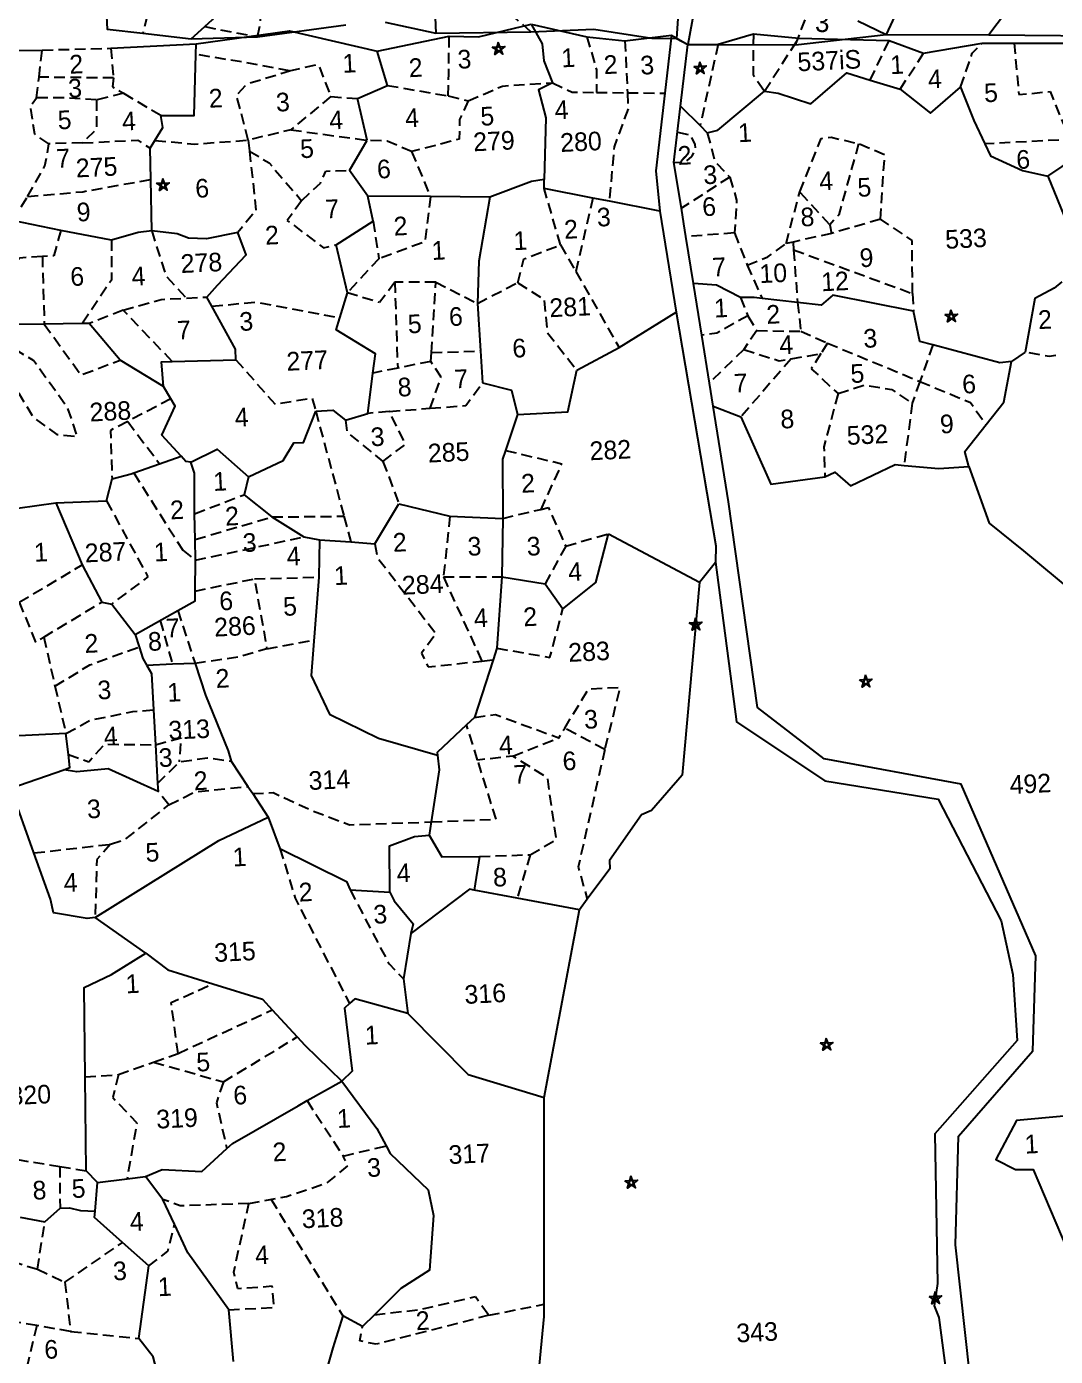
# Model space of a CAD drawing. Header units: metres. Extents: x 291404 to 294611, y 2095644 to 2100556.
# Drawn here: x 292832 to 293308, y 2098345 to 2098960 of the extents above; entities that cross this region are included whole.
import ezdxf
from ezdxf.enums import TextEntityAlignment as Align

# ---------------------------------------------------------------- set-up
doc = ezdxf.new("R2010")
doc.units = ezdxf.units.M
doc.header["$MEASUREMENT"] = 0
doc.linetypes.add('DASHED', pattern=[0.75, 0.5, -0.25])
for name, color, linetype in [('OFF', 1, 'Continuous'), ('POLY_PARCEL', 6, 'Continuous'), ('POLY_ROAD', 30, 'Continuous'), ('POLY_SUBPARCEL', 6, 'DASHED'), ('POLY_WATER', 4, 'Continuous'), ('SYM_STONE', 1, 'Continuous'), ('TEXT_MAPIN', 7, 'Continuous'), ('TEXT_PARCEL', 7, 'Continuous')]:
    doc.layers.add(name, color=color, linetype=linetype)
doc.styles.add('TEXT_MAP', font='', dxfattribs={"height": 2.5})
doc.styles.get('TEXT_MAP').set_extended_font_data('Kruti Dev 050')

# ---------------------------------------------------------------- blocks, each defined once
blk = doc.blocks.new('STONE_STAR')
for points in [[(-0.61, 0.2), (0.61, 0.2), (-0.38, -0.52), (-0.23, -0.07)], [(0, 0.64), (-0.38, -0.52), (0, -0.24), (0.38, -0.52)]]:
    blk.add_lwpolyline(points, close=True)
blk.add_lwpolyline([(-0.23, -0.07), (0, -0.24)])

msp = doc.modelspace()

# ---------------------------------------------------------------- linework, layer by layer
at = {"layer": 'OFF'}
for points in [[(292938.54, 2098955.69), (292979.43, 2098961.15)], [(292997.55, 2098962.53), (293021.01, 2098957.33)], [(293065.14, 2098961.6), (293090.92, 2098955.7)], [(292907.86, 2098954.8), (292938.54, 2098955.69)], [(292910.14, 2098952.39), (292953.28, 2098958.4), (292993.83, 2098949)], [(293021.01, 2098957.33), (293064.97, 2098958.01)], [(293090.92, 2098955.7), (293108.55, 2098953.86)], [(293108.55, 2098953.86), (293130.09, 2098956.42)], [(293130.09, 2098956.42), (293137.63, 2098952.1)], [(293132.38, 2098954.86), (293137.63, 2098952.1)], [(293151.67, 2098952.2), (293167.97, 2098957.04)], [(293167.97, 2098957.04), (293188.99, 2098955.02)], [(293187.48, 2098951.92), (293229.39, 2098956.82)], [(293188.99, 2098955.02), (293230.88, 2098954.02)], [(293229.39, 2098956.82), (293276.92, 2098956.59)], [(293230.88, 2098954.02), (293246.69, 2098948.05)], [(293276.92, 2098956.59), (293542.92, 2098954.12)], [(292820.68, 2098949.32), (292838.9, 2098949.53)], [(292870.57, 2098950.39), (292910.14, 2098952.39)], [(293137.63, 2098952.1), (293151.67, 2098952.2)], [(293137.63, 2098952.1), (293187.48, 2098951.92)], [(293246.69, 2098948.05), (293273.79, 2098952.73)], [(293273.79, 2098952.73), (293288.64, 2098952.78)], [(293288.64, 2098952.78), (293336.55, 2098952.74)]]:
    msp.add_lwpolyline(points, dxfattribs=at)
at = {"layer": 'POLY_PARCEL'}
for points in [[(292914.08, 2098960.39), (292917.73, 2098963.68), (292921.66, 2098969.17), (292919.99, 2098973.31), (292909.27, 2098979.99)], [(293241.23, 2098982.5), (293229.39, 2098956.82)], [(293298.77, 2098976.52), (293284.66, 2098966.72), (293276.92, 2098956.59)], [(292838.25, 2098967.43), (292853.27, 2098968.28), (292868.53, 2098968.25), (292868.92, 2098959.15), (292885.43, 2098957.3)], [(293020.45, 2098972), (293021.01, 2098957.33)], [(292907.86, 2098954.8), (292914.08, 2098960.39)], [(293027.23, 2098955.98), (293040.82, 2098955.69), (293065.14, 2098961.6)], [(293065.14, 2098961.6), (293070.31, 2098952.4), (293071.01, 2098944.55), (293074.98, 2098934.34)], [(293216.33, 2098963.12), (293229.39, 2098956.82)], [(292885.43, 2098957.3), (292907.86, 2098954.8)], [(292993.83, 2098949), (293027.23, 2098955.98)], [(293064.97, 2098958.01), (293094.12, 2098959.2), (293120.95, 2098955.01), (293132.38, 2098954.86)], [(292893.73, 2098919.33), (292909.12, 2098919.32), (292909.99, 2098947.52)], [(292909.99, 2098947.52), (292910.14, 2098952.39)], [(292998.7, 2098933.16), (292993.83, 2098949)], [(293173.1, 2098930.54), (293179.46, 2098929.58), (293194.52, 2098924.64), (293211.17, 2098939), (293222.07, 2098935.63)], [(293222.07, 2098935.63), (293235.83, 2098931.38)], [(292984.8, 2098927.13), (292998.7, 2098933.16)], [(293074.98, 2098934.34), (293068.51, 2098931.19), (293071.98, 2098918.12), (293071.21, 2098889.61)], [(293146.6, 2098911.28), (293151.59, 2098912.47), (293173.1, 2098930.54)], [(293235.83, 2098931.38), (293249.93, 2098920.4), (293263.85, 2098932.42)], [(293263.85, 2098932.42), (293269.96, 2098916.96), (293275.09, 2098906.14)], [(292989.21, 2098907.79), (292984.8, 2098927.13)], [(293134.26, 2098923.62), (293143.29, 2098914.59)], [(292891.06, 2098907.72), (292894.75, 2098913.75), (292893.73, 2098919.33)], [(293143.29, 2098914.59), (293146.6, 2098911.28)], [(292888.84, 2098904.08), (292891.06, 2098907.72)], [(292981.06, 2098893.84), (292989.21, 2098907.79)], [(293275.09, 2098906.14), (293277.7, 2098900.62), (293292.54, 2098893.78), (293304.24, 2098891.22)], [(292889.11, 2098889.66), (292888.84, 2098904.08)], [(293304.24, 2098891.22), (293317.45, 2098900.16)], [(292989.52, 2098881.96), (292981.06, 2098893.84)], [(292889.56, 2098865.85), (292889.11, 2098889.66)], [(293071.21, 2098889.61), (293065.26, 2098888.69), (293046.06, 2098881.46)], [(293071.09, 2098885.51), (293071.21, 2098889.61)], [(293304.24, 2098891.22), (293320.81, 2098850.7)], [(292991.99, 2098870.31), (292989.52, 2098881.96)], [(293018.51, 2098881.7), (292989.52, 2098881.96)], [(293046.06, 2098881.46), (293018.51, 2098881.7)], [(293046.06, 2098881.46), (293040.87, 2098851.89), (293040.24, 2098832.31)], [(293093.73, 2098881.06), (293071.09, 2098885.51)], [(293101.34, 2098879.56), (293093.73, 2098881.06)], [(293124.66, 2098874.97), (293101.34, 2098879.56)], [(292847.51, 2098866.06), (292825.15, 2098870.6)], [(292974.88, 2098859.35), (292991.99, 2098870.31)], [(292871, 2098861.58), (292847.51, 2098866.06)], [(292889.56, 2098865.85), (292883.22, 2098865.17), (292871, 2098861.58)], [(292929.39, 2098865.16), (292914.89, 2098862.21), (292906.62, 2098862.55), (292901.26, 2098864.54), (292889.56, 2098865.85)], [(292915.08, 2098835.2), (292920.06, 2098840.7), (292933.27, 2098854.84), (292929.39, 2098865.16)], [(292980.08, 2098837.19), (292974.88, 2098859.35)], [(292976.6, 2098825.66), (292980.08, 2098837.19)], [(293161.97, 2098835.01), (293150.96, 2098840.78), (293140.25, 2098841.49)], [(293310.76, 2098842.32), (293307.17, 2098839.32), (293298.25, 2098834.48), (293293.78, 2098809.67)], [(292917.41, 2098830.94), (292915.08, 2098835.2)], [(292928.49, 2098806.22), (292928.26, 2098811.08), (292917.41, 2098830.94)], [(293040.24, 2098832.31), (293041.69, 2098810.26)], [(293172.02, 2098834.58), (293168.28, 2098835), (293161.97, 2098835.01)], [(293188.42, 2098832.71), (293172.02, 2098834.58)], [(293242.12, 2098828.72), (293204.81, 2098836.14), (293199.36, 2098831.47), (293188.42, 2098832.71)], [(292991.94, 2098800.04), (292993.09, 2098808.94), (292974.9, 2098820.06), (292976.6, 2098825.66)], [(293105.9, 2098811.86), (293132.2, 2098828.23)], [(293251.08, 2098813.06), (293245.01, 2098814.67), (293242.12, 2098828.72)], [(292839.82, 2098822.68), (292827.58, 2098822.5)], [(292857.39, 2098822.93), (292839.82, 2098822.68)], [(292860.59, 2098822.98), (292857.39, 2098822.93)], [(292874.92, 2098806.04), (292860.59, 2098822.98)], [(293287.41, 2098805.38), (293282.07, 2098804.81), (293251.08, 2098813.06)], [(292895.03, 2098793.88), (292874.92, 2098806.04)], [(292899.02, 2098805.43), (292928.49, 2098806.22)], [(293041.69, 2098810.26), (293042.66, 2098795.55)], [(293086.21, 2098801.45), (293105.9, 2098811.86)], [(293293.78, 2098809.67), (293287.41, 2098805.38)], [(292895.03, 2098793.88), (292894.01, 2098805.29), (292899.02, 2098805.43)], [(292989.54, 2098781.38), (292991.94, 2098800.04)], [(293058.82, 2098780.89), (293082.11, 2098782.02), (293086.21, 2098801.45)], [(293275.71, 2098776.24), (293283.9, 2098786.61), (293287.41, 2098805.38)], [(292898.43, 2098788.06), (292895.03, 2098793.88)], [(293042.66, 2098795.55), (293056.07, 2098792.1), (293058.82, 2098780.89)], [(292903.1, 2098761.6), (292894.25, 2098771.34), (292900.35, 2098784.76), (292898.43, 2098788.06)], [(292934.29, 2098752.06), (292950.44, 2098759.6), (292955.3, 2098767.71), (292959.79, 2098767.93), (292965.47, 2098782.46)], [(292965.47, 2098782.46), (292973.33, 2098782.84), (292979.19, 2098778.25)], [(292979.19, 2098778.25), (292989.54, 2098781.38)], [(293149.38, 2098784.68), (293162.17, 2098779.76)], [(293058.82, 2098780.89), (293053.29, 2098764.23)], [(293162.17, 2098779.76), (293175.98, 2098748.59), (293201.05, 2098752.02)], [(293267.69, 2098756.83), (293265.78, 2098763.67), (293275.71, 2098776.24)], [(292907.62, 2098758.86), (292919.78, 2098764.86), (292934.29, 2098752.06)], [(293053.29, 2098764.23), (293051.94, 2098760.17), (293051.98, 2098732.77)], [(292881.27, 2098753.81), (292893.19, 2098758.07)], [(292893.19, 2098758.07), (292903.1, 2098761.6)], [(292907.62, 2098758.86), (292905.35, 2098759.12), (292903.1, 2098761.6)], [(292909.41, 2098734.92), (292909.37, 2098753.69), (292907.62, 2098758.86)], [(293201.05, 2098752.02), (293205.68, 2098754.13), (293212.92, 2098747.86), (293233.58, 2098757.69), (293237.74, 2098757.31)], [(293237.74, 2098757.31), (293253.85, 2098755.84), (293267.69, 2098756.83)], [(293267.69, 2098756.83), (293277.16, 2098730.49), (293292.92, 2098717.7), (293339.9, 2098678.73)], [(292868.7, 2098740.84), (292871.21, 2098751.09)], [(292871.21, 2098751.09), (292880.11, 2098753.39), (292881.27, 2098753.81)], [(292934.29, 2098752.06), (292932.36, 2098743.75)], [(292827.58, 2098737.53), (292845.11, 2098739.9)], [(292845.11, 2098739.9), (292868.7, 2098740.84)], [(292845.11, 2098739.9), (292857.38, 2098711.24)], [(292932.36, 2098743.75), (292945.17, 2098733.44)], [(292992.87, 2098720.95), (293003.98, 2098739.49)], [(293003.98, 2098739.49), (293027.53, 2098733.88)], [(292909.7, 2098723.02), (292909.41, 2098734.92)], [(292945.17, 2098733.44), (292960, 2098724.21)], [(293027.53, 2098733.88), (293051.98, 2098732.77)], [(293051.98, 2098732.77), (293051.58, 2098705.78)], [(292909.74, 2098713.4), (292909.7, 2098723.02)], [(292960, 2098724.21), (292967.25, 2098722.82)], [(292967.25, 2098722.82), (292966.87, 2098705.57)], [(292967.25, 2098722.82), (292967.25, 2098722.82)], [(292967.25, 2098722.82), (292981.69, 2098721.88)], [(292981.69, 2098721.88), (292992.87, 2098720.95)], [(293079.84, 2098690.84), (293095.1, 2098703.14), (293100.86, 2098725.68)], [(293100.86, 2098725.68), (293143.07, 2098703.33)], [(292857.38, 2098711.24), (292866.48, 2098694.05)], [(292909.6, 2098699.11), (292909.74, 2098713.4)], [(292909.74, 2098713.4), (292909.74, 2098713.4)], [(293143.07, 2098703.33), (293150.44, 2098712.58)], [(292966.87, 2098705.57), (292963.38, 2098660), (292971.86, 2098642.14), (292994.49, 2098631.05), (293021.85, 2098623.18)], [(293051.58, 2098705.78), (293049.33, 2098672.7)], [(293051.58, 2098705.78), (293071.57, 2098702.42)], [(293071.57, 2098702.42), (293079.84, 2098690.84)], [(293143.07, 2098703.33), (293134.99, 2098613.87), (293120.8, 2098597.56), (293116.18, 2098595.63), (293101.36, 2098574.36), (293101.54, 2098570.51), (293091.12, 2098556.49)], [(292901.58, 2098690.12), (292909.62, 2098694.64), (292909.6, 2098699.11)], [(292866.48, 2098694.05), (292871.02, 2098693.14)], [(292871.02, 2098693.14), (292881.84, 2098679.04)], [(292881.84, 2098679.04), (292901.58, 2098690.12)], [(292881.84, 2098679.04), (292883.68, 2098673.29)], [(292883.68, 2098673.29), (292885.39, 2098667.95), (292887.34, 2098664.65)], [(293049.33, 2098672.7), (293047.57, 2098667.29)], [(292887.34, 2098664.65), (292889.48, 2098661.02), (292890.41, 2098644.16)], [(293047.57, 2098667.29), (293038.93, 2098640.68)], [(292890.41, 2098644.16), (292891.31, 2098628)], [(293038.93, 2098640.68), (293035.23, 2098637.19)], [(293035.23, 2098637.19), (293021.72, 2098624.43), (293021.85, 2098623.18)], [(292849.84, 2098633.18), (292821.75, 2098631.81), (292812.86, 2098629.5), (292802.04, 2098620.35), (292787.4, 2098620.39)], [(292850.99, 2098623.56), (292849.84, 2098633.18)], [(292891.31, 2098628), (292892.3, 2098610.07)], [(292848.95, 2098616.44), (292851.72, 2098617.41), (292850.99, 2098623.56)], [(293021.85, 2098623.18), (293022.54, 2098616.33), (293018.91, 2098592.26)], [(292835.05, 2098577.94), (292824.41, 2098607.84), (292848.95, 2098616.44)], [(292892.5, 2098606.4), (292869.47, 2098616.91), (292854.9, 2098615.45), (292848.95, 2098616.44)], [(292892.3, 2098610.07), (292892.5, 2098606.4)], [(292934.08, 2098608.74), (292936.27, 2098605.44)], [(292863.4, 2098548.11), (292920.66, 2098583.67), (292943.47, 2098594.55)], [(292943.47, 2098594.55), (292948.91, 2098580)], [(293018.91, 2098592.26), (293018, 2098586.19)], [(292999.72, 2098559.77), (292999.63, 2098581.2), (293011.09, 2098585.54), (293018, 2098586.19)], [(293018, 2098586.19), (293023.85, 2098576.07), (293041.19, 2098576.28)], [(292948.91, 2098580), (292979.61, 2098564.78), (292981.38, 2098560.77)], [(292863.4, 2098548.11), (292859.61, 2098547.64), (292844.1, 2098550.27), (292842.66, 2098556.58), (292835.05, 2098577.94)], [(293041.19, 2098576.28), (293038.72, 2098560.75)], [(292981.38, 2098560.77), (292999.72, 2098559.77)], [(292999.72, 2098559.77), (293001.81, 2098555.78), (293010.53, 2098545.17), (293009.51, 2098540.61)], [(293038.72, 2098560.75), (293036.58, 2098561.15), (293009.51, 2098540.61)], [(293058.74, 2098557.01), (293038.72, 2098560.75)], [(293087.51, 2098551.64), (293058.74, 2098557.01)], [(293091.12, 2098556.49), (293087.51, 2098551.64)], [(292886.8, 2098531.51), (292863.4, 2098548.11)], [(293071.22, 2098464.8), (293087.51, 2098551.64)], [(293009.51, 2098540.61), (293006.11, 2098519.64)], [(292858.72, 2098474.25), (292858.24, 2098515.62), (292870.88, 2098521.6), (292886.8, 2098531.51)], [(292886.8, 2098531.51), (292896.95, 2098523.81), (292917.78, 2098517.33)], [(292917.78, 2098517.33), (292940.82, 2098510.17), (292945.34, 2098505.29)], [(293006.11, 2098519.64), (293008.14, 2098503.66)], [(292945.34, 2098505.29), (292956.91, 2098492.76)], [(292981.1, 2098508.17), (292978.7, 2098506.01), (292982.32, 2098476.87), (292977.5, 2098472.23)], [(293008.14, 2098503.66), (292983.53, 2098510.35), (292981.1, 2098508.17)], [(293008.14, 2098503.66), (293036.01, 2098475.38), (293071.22, 2098464.8)], [(292956.91, 2098492.76), (292960.37, 2098489.01)], [(292960.37, 2098489.01), (292977.5, 2098472.23)], [(292859.22, 2098430.73), (292858.72, 2098474.25)], [(292961.41, 2098463.26), (292977.5, 2098472.23)], [(292977.5, 2098472.23), (292993.7, 2098450.32), (292998.02, 2098442.32)], [(292924.35, 2098441.08), (292926.87, 2098443.39), (292957.25, 2098460.94), (292961.41, 2098463.26)], [(293071.12, 2098369.05), (293071.22, 2098464.8)], [(293373.97, 2098461.82), (293289.74, 2098454.11), (293280.21, 2098435.99), (293289.26, 2098431.39), (293297.46, 2098431.47), (293313.14, 2098394.4)], [(292886.61, 2098428.19), (292894.34, 2098431.4), (292912.68, 2098430.4), (292924.35, 2098441.08)], [(292998.02, 2098442.32), (292999.96, 2098438.74), (293017.49, 2098421.94), (293019.96, 2098410.08), (293018.03, 2098384.77), (293004.88, 2098376.25), (292992.65, 2098364.14)], [(292864.53, 2098425.31), (292859.22, 2098430.73)], [(292863.37, 2098412.18), (292864.53, 2098425.31)], [(292864.53, 2098425.31), (292878.13, 2098427.08)], [(292878.13, 2098427.08), (292886.61, 2098428.19)], [(292894.69, 2098417.55), (292886.61, 2098428.19)], [(292840.16, 2098407.14), (292847.11, 2098413.47)], [(292847.11, 2098413.47), (292851.51, 2098413.68), (292856.62, 2098412.35), (292863.37, 2098412.18)], [(292876.04, 2098397.59), (292863.11, 2098409.16), (292863.37, 2098412.18)], [(292900.09, 2098406.08), (292894.69, 2098417.55)], [(292828.73, 2098409.32), (292840.16, 2098407.14)], [(292925.25, 2098366.39), (292906.3, 2098392.9), (292900.09, 2098406.08)], [(292888.17, 2098386.74), (292876.04, 2098397.59)], [(292883.51, 2098353.24), (292888.17, 2098386.74)], [(293066.75, 2098316.83), (293071.11, 2098363.38), (293071.12, 2098369.05)], [(292927.35, 2098342.54), (292925.25, 2098366.39)], [(292987.13, 2098358.68), (292978.06, 2098363.6), (292973.41, 2098348.87), (292965.71, 2098321.89)], [(292992.65, 2098364.14), (292987.13, 2098358.68)], [(292891.78, 2098338.83), (292890.23, 2098344.74), (292883.51, 2098353.24)]]:
    msp.add_lwpolyline(points, dxfattribs=at)
at = {"layer": 'POLY_PARCEL', "flags": 128}
for points in [[(292899.13, 2098665.36), (292887.34, 2098664.65)], [(292909.63, 2098665.66), (292899.13, 2098665.36)], [(292909.63, 2098665.66), (292914.36, 2098650.98), (292925, 2098625.23), (292926.36, 2098620.42)], [(292926.36, 2098620.42), (292934.08, 2098608.74)], [(292936.27, 2098605.44), (292943.47, 2098594.55)]]:
    msp.add_lwpolyline(points, dxfattribs=at)
at = {"layer": 'POLY_ROAD'}
for points in [[(293134.41, 2098985.13), (293132.38, 2098954.86)], [(293144.53, 2098989.95), (293137.63, 2098952.1)]]:
    msp.add_lwpolyline(points, dxfattribs=at)
at = {"layer": 'POLY_SUBPARCEL', "ltscale": 10, "flags": 128}
for points in [[(292889.37, 2098980.17), (292888.15, 2098967.85), (292885.43, 2098957.3)], [(292938.54, 2098955.69), (292939.94, 2098962.21), (292940.15, 2098972.03)], [(293187.48, 2098951.92), (293195.31, 2098972.37)], [(293064.97, 2098958.01), (293052.7, 2098968.87)], [(292914.08, 2098960.39), (292938.54, 2098955.69)], [(293026.79, 2098928.31), (293026.97, 2098938.43), (293027.23, 2098955.98)], [(293090.92, 2098955.7), (293095.37, 2098940.4), (293095.31, 2098929.95)], [(293108.55, 2098953.86), (293109.69, 2098929.79)], [(293167.97, 2098957.04), (293167.87, 2098938.15), (293173.1, 2098930.54)], [(293173.1, 2098930.54), (293188.99, 2098955.02)], [(293222.07, 2098935.63), (293230.88, 2098954.02)], [(292837.39, 2098937), (292838.9, 2098949.53)], [(292838.9, 2098949.53), (292870.57, 2098950.39)], [(292870.57, 2098950.39), (292871.91, 2098936.63)], [(292953.29, 2098939.92), (292931.84, 2098943.93), (292909.99, 2098947.52)], [(293151.67, 2098952.2), (293143.29, 2098914.59)], [(293235.83, 2098931.38), (293246.69, 2098948.05)], [(293263.85, 2098932.42), (293269.29, 2098948.13), (293273.79, 2098952.73)], [(293288.64, 2098952.78), (293290.81, 2098928.94), (293305.25, 2098930.32), (293314.42, 2098908.17), (293275.09, 2098906.14)], [(292953.29, 2098939.92), (292966.64, 2098942.93), (292972.43, 2098928.03)], [(292836.25, 2098927.48), (292837.39, 2098937)], [(292871.91, 2098936.63), (292837.39, 2098937)], [(292871.91, 2098936.63), (292871.44, 2098932.56), (292876.5, 2098929.55)], [(292934.21, 2098907.89), (292928.82, 2098928.54), (292933.68, 2098933.91), (292953.29, 2098939.92)], [(292876.5, 2098929.55), (292863.97, 2098926.47)], [(292876.5, 2098929.55), (292893.73, 2098919.33)], [(292998.7, 2098933.16), (293026.79, 2098928.31)], [(293036.01, 2098926.06), (293051.87, 2098932.9), (293074.98, 2098934.34)], [(293074.98, 2098934.34), (293084.06, 2098930.08), (293095.31, 2098929.95)], [(293095.31, 2098929.95), (293109.69, 2098929.79)], [(293109.69, 2098929.79), (293110.07, 2098922.57), (293103.52, 2098904.72), (293101.34, 2098879.56)], [(293109.69, 2098929.79), (293126.99, 2098929.6)], [(292842.01, 2098906.18), (292835.39, 2098910.58), (292833.4, 2098923.63), (292836.25, 2098927.48)], [(292863.97, 2098926.47), (292849.42, 2098927.45), (292836.25, 2098927.48)], [(292863.97, 2098926.47), (292863.95, 2098912.98), (292857.51, 2098906.59)], [(292972.43, 2098928.03), (292953.94, 2098912.63), (292934.21, 2098907.89)], [(292972.43, 2098928.03), (292984.8, 2098927.13)], [(293036.01, 2098926.06), (293032.04, 2098917.43), (293031.81, 2098908.32), (293009.82, 2098902.53)], [(293026.79, 2098928.31), (293036.01, 2098926.06)], [(292953.94, 2098912.63), (292989.21, 2098907.79)], [(293132.84, 2098911.55), (293138.85, 2098910.24), (293140.9, 2098905.77), (293141.01, 2098903.5), (293139.34, 2098900.22), (293135.82, 2098897.31), (293131.18, 2098897.56)], [(293146.6, 2098911.28), (293150.26, 2098897.84), (293157.01, 2098890.75)], [(292832.06, 2098881.75), (292840.15, 2098895.97), (292842.01, 2098906.18)], [(292857.51, 2098906.59), (292842.01, 2098906.18)], [(292857.51, 2098906.59), (292883.1, 2098907.83), (292888.84, 2098904.08)], [(292891.06, 2098907.72), (292909.33, 2098906.01), (292934.21, 2098907.89)], [(292934.21, 2098907.89), (292934.77, 2098902.8)], [(293009.82, 2098902.53), (292998.45, 2098907.37), (292989.21, 2098907.79)], [(293189.4, 2098883.89), (293199.34, 2098908.65), (293204.03, 2098909.22), (293216.67, 2098906.12)], [(293216.67, 2098906.12), (293207.46, 2098873.3), (293203.3, 2098868.71)], [(293226.8, 2098871.2), (293228.73, 2098900.97), (293216.67, 2098906.12)], [(292934.77, 2098902.8), (292937.81, 2098875.36), (292929.39, 2098865.16)], [(292934.77, 2098902.8), (292943.89, 2098897.31), (292958.91, 2098879.82)], [(293009.82, 2098902.53), (293018.51, 2098881.7)], [(292958.91, 2098879.82), (292967.62, 2098888), (292970.05, 2098893.52), (292981.06, 2098893.84)], [(292832.06, 2098881.75), (292857.6, 2098884), (292889.11, 2098889.66)], [(293157.01, 2098890.75), (293134.65, 2098876.31)], [(293157.01, 2098890.75), (293160.23, 2098880.11), (293159.28, 2098864.89)], [(292825.15, 2098870.6), (292832.06, 2098881.75)], [(292958.91, 2098879.82), (292952.26, 2098870.73), (292969.08, 2098858.06), (292974.88, 2098859.35)], [(293018.51, 2098881.7), (293016.01, 2098860.78), (292994.72, 2098852.98)], [(293078.72, 2098859.43), (293071.09, 2098885.51)], [(293093.73, 2098881.06), (293085.77, 2098847.08)], [(293183.14, 2098859.98), (293189.4, 2098883.89)], [(293203.3, 2098868.71), (293189.4, 2098883.89)], [(292991.99, 2098870.31), (292994.72, 2098852.98)], [(293203.3, 2098868.71), (293204.17, 2098864.71)], [(293226.8, 2098871.2), (293204.17, 2098864.71)], [(293241.62, 2098836.85), (293241.44, 2098861.46), (293226.8, 2098871.2)], [(292847.51, 2098866.06), (292844.19, 2098854.35), (292838.93, 2098853.98)], [(292871, 2098861.58), (292870.88, 2098843.11), (292857.39, 2098822.93)], [(292889.56, 2098865.85), (292896.1, 2098845), (292905.7, 2098834.72)], [(293159.28, 2098864.89), (293136.77, 2098863.2)], [(293159.28, 2098864.89), (293165.07, 2098850)], [(293204.17, 2098864.71), (293186.31, 2098860.69)], [(293058.92, 2098841.88), (293061.77, 2098852.85), (293078.72, 2098859.43)], [(293078.72, 2098859.43), (293085.77, 2098847.08)], [(293165.07, 2098850), (293174.66, 2098853.83), (293183.14, 2098859.98)], [(293186.31, 2098860.69), (293183.14, 2098859.98)], [(293186.31, 2098860.69), (293186.58, 2098857.05)], [(293186.58, 2098857.05), (293188.42, 2098832.71)], [(293186.58, 2098857.05), (293241.62, 2098836.85)], [(292838.93, 2098853.98), (292828.38, 2098853.25), (292817.3, 2098838.24)], [(292838.93, 2098853.98), (292839.82, 2098822.68)], [(292994.72, 2098852.98), (292980.08, 2098837.19)], [(293165.07, 2098850), (293172.02, 2098834.58)], [(293085.77, 2098847.08), (293105.9, 2098811.86)], [(293002.02, 2098842.17), (292995.03, 2098832.69), (292980.08, 2098837.19)], [(293002.02, 2098842.17), (293003.37, 2098802.33)], [(293020.98, 2098842.07), (293002.02, 2098842.17)], [(293018.95, 2098809.51), (293020.98, 2098842.07)], [(293020.98, 2098842.07), (293040.24, 2098832.31)], [(293040.24, 2098832.31), (293058.92, 2098841.88)], [(293058.92, 2098841.88), (293071.15, 2098834.02), (293072.56, 2098818.86), (293086.21, 2098801.45)], [(293241.62, 2098836.85), (293242.12, 2098828.72)], [(292876.28, 2098829.2), (292893.92, 2098834.11), (292905.7, 2098834.72)], [(292905.7, 2098834.72), (292915.08, 2098835.2)], [(292917.41, 2098830.94), (292937.56, 2098832.93), (292976.6, 2098825.66)], [(293161.97, 2098835.01), (293165.46, 2098826.59)], [(293188.42, 2098832.71), (293189.9, 2098819.37)], [(292876.28, 2098829.2), (292860.59, 2098822.98)], [(292899.02, 2098805.43), (292876.28, 2098829.2)], [(293165.46, 2098826.59), (293151.01, 2098818.47), (293144.09, 2098817.62)], [(293165.46, 2098826.59), (293169.5, 2098819.7)], [(292839.82, 2098822.68), (292856.77, 2098799.16), (292874.92, 2098806.04)], [(293169.5, 2098819.7), (293163.52, 2098810.98)], [(293169.5, 2098819.7), (293189.9, 2098819.37)], [(293189.9, 2098819.37), (293202.31, 2098813.9)], [(292823.03, 2098813.04), (292828.18, 2098790.36), (292834.78, 2098779.55), (292845.62, 2098771.64), (292855.11, 2098770.76), (292850.77, 2098783.7), (292834.85, 2098805.86), (292823.03, 2098813.04)], [(293202.31, 2098813.9), (293199.21, 2098809.03)], [(293202.31, 2098813.9), (293245.04, 2098796.15)], [(293251.08, 2098813.06), (293245.04, 2098796.15)], [(292928.49, 2098806.22), (292946.61, 2098785.64), (292963.68, 2098788.49), (292965.47, 2098782.46)], [(293018.7, 2098805.41), (293018.95, 2098809.51)], [(293018.95, 2098809.51), (293041.69, 2098810.26)], [(293163.52, 2098810.98), (293147.65, 2098795.44)], [(293185.49, 2098806.66), (293162.17, 2098779.76)], [(293163.52, 2098810.98), (293179.97, 2098805.71), (293185.49, 2098806.66)], [(293185.49, 2098806.66), (293199.21, 2098809.03)], [(293199.21, 2098809.03), (293194.79, 2098802.07), (293207.16, 2098790.53)], [(293307.96, 2098808.16), (293304.85, 2098807.75), (293293.78, 2098809.67)], [(293003.37, 2098802.33), (292991.94, 2098800.04)], [(293018.7, 2098805.41), (293003.37, 2098802.33)], [(293018.41, 2098783.74), (293023.45, 2098798.2), (293018.7, 2098805.41)], [(293018.41, 2098783.74), (293034.92, 2098785.02), (293042.66, 2098795.55)], [(293207.16, 2098790.53), (293219.45, 2098794.5), (293232.03, 2098792.41), (293241.45, 2098786.12)], [(293245.04, 2098796.15), (293241.45, 2098786.12)], [(293245.04, 2098796.15), (293268.43, 2098786.42), (293275.71, 2098776.24)], [(292898.43, 2098788.06), (292878.44, 2098777.65)], [(293207.16, 2098790.53), (293200.59, 2098765.93), (293201.05, 2098752.02)], [(292965.47, 2098782.46), (292978.51, 2098733.77)], [(292999.5, 2098782.29), (292989.54, 2098781.38)], [(292996.56, 2098759.13), (293007.01, 2098767.08), (292999.5, 2098782.29)], [(292999.5, 2098782.29), (293018.41, 2098783.74)], [(293241.45, 2098786.12), (293237.74, 2098757.31)], [(292878.44, 2098777.65), (292870.5, 2098773.53), (292871.21, 2098751.09)], [(292878.44, 2098777.65), (292893.19, 2098758.07)], [(292979.19, 2098778.25), (292980, 2098772.54), (292996.56, 2098759.13)], [(293053.29, 2098764.23), (293079.27, 2098758.06), (293069.54, 2098736.94)], [(292996.56, 2098759.13), (293003.98, 2098739.49)], [(292881.27, 2098753.81), (292903.9, 2098718.14)], [(292868.7, 2098740.84), (292887.75, 2098705.79), (292871.02, 2098693.14)], [(292909.41, 2098734.92), (292932.36, 2098743.75)], [(292909.7, 2098723.02), (292945.17, 2098733.44)], [(292945.17, 2098733.44), (292978.51, 2098733.77)], [(292978.51, 2098733.77), (292981.69, 2098721.88)], [(293027.53, 2098733.88), (293024.55, 2098705.67)], [(293051.98, 2098732.77), (293069.54, 2098736.94)], [(293069.54, 2098736.94), (293073.14, 2098737.8), (293081.12, 2098719.91)], [(292909.74, 2098713.4), (292960, 2098724.21)], [(292992.87, 2098720.95), (292993.98, 2098714.67), (293021.09, 2098679.44), (293014.42, 2098670.32), (293017.43, 2098664.03), (293042.31, 2098666.72)], [(293081.12, 2098719.91), (293071.57, 2098702.42)], [(293081.12, 2098719.91), (293100.86, 2098725.68)], [(292903.9, 2098718.14), (292909.74, 2098713.4)], [(292828.24, 2098693.96), (292857.38, 2098711.24)], [(292909.6, 2098699.11), (292937.06, 2098704.79), (292942.87, 2098672.41), (292929.51, 2098668.56), (292909.63, 2098665.66)], [(292937.06, 2098704.79), (292966.87, 2098705.57)], [(293024.55, 2098705.67), (293051.58, 2098705.78)], [(293024.55, 2098705.67), (293042.31, 2098666.72)], [(292828.24, 2098693.96), (292835.75, 2098675.55), (292839.57, 2098677.85)], [(292839.57, 2098677.85), (292866.48, 2098694.05)], [(292901.58, 2098690.12), (292909.63, 2098665.66)], [(293049.33, 2098672.7), (293073.8, 2098668.46), (293079.84, 2098690.84)], [(292893.46, 2098685.56), (292899.13, 2098665.36)], [(292839.57, 2098677.85), (292844.79, 2098655.13)], [(292844.79, 2098655.13), (292860.9, 2098664.97), (292883.68, 2098673.29)], [(292942.87, 2098672.41), (292964.19, 2098676.44)], [(293042.31, 2098666.72), (293047.57, 2098667.29)], [(292844.79, 2098655.13), (292849.84, 2098633.18)], [(293080.66, 2098635.7), (293091.73, 2098653.87), (293106.25, 2098654.58), (293099.19, 2098625.81)], [(292849.84, 2098633.18), (292861.13, 2098639.35), (292880.84, 2098643.34), (292890.41, 2098644.16)], [(293038.93, 2098640.68), (293048.63, 2098641.97), (293077.93, 2098631.21), (293080.66, 2098635.7)], [(293040.35, 2098620.9), (293035.23, 2098637.19)], [(293099.19, 2098625.81), (293080.66, 2098635.7)], [(292850.99, 2098623.56), (292860.38, 2098620.09), (292867.74, 2098628.21), (292891.31, 2098628)], [(292891.31, 2098628), (292903.16, 2098631.26), (292902.22, 2098620.03)], [(293056.67, 2098622.73), (293077.93, 2098631.21)], [(292892.3, 2098610.07), (292902.22, 2098620.03), (292915.33, 2098622.02), (292926.36, 2098620.42)], [(293064.64, 2098577.09), (293076.83, 2098584.11), (293072.73, 2098612.68), (293056.67, 2098622.73), (293040.35, 2098620.9)], [(293099.19, 2098625.81), (293086.93, 2098571.41), (293091.12, 2098556.49)], [(293018.91, 2098592.26), (293048.94, 2098593.59), (293040.35, 2098620.9)], [(292897.43, 2098600.17), (292892.5, 2098606.4)], [(292897.43, 2098600.17), (292909.67, 2098606.18), (292934.08, 2098608.74)], [(292936.27, 2098605.44), (292945.75, 2098605.84), (292964.45, 2098597.27), (292981.01, 2098590.97), (293018.91, 2098592.26)], [(292870.55, 2098581.94), (292877.54, 2098584.31), (292897.43, 2098600.17)], [(292835.05, 2098577.94), (292870.55, 2098581.94)], [(292870.55, 2098581.94), (292864.12, 2098574.86), (292863.4, 2098548.11)], [(292948.91, 2098580), (292955.91, 2098556.92), (292981.1, 2098508.17)], [(293041.19, 2098576.28), (293064.64, 2098577.09)], [(293064.64, 2098577.09), (293058.74, 2098557.01)], [(292981.38, 2098560.77), (292999.37, 2098526.55), (293006.11, 2098519.64)], [(292901.75, 2098485.12), (292898.57, 2098508.65), (292917.78, 2098517.33)], [(292901.75, 2098485.12), (292945.34, 2098505.29)], [(292922.71, 2098471.92), (292956.91, 2098492.76)], [(292874.12, 2098475.32), (292890.39, 2098481.09)], [(292890.39, 2098481.09), (292901.75, 2098485.12)], [(292890.39, 2098481.09), (292922.71, 2098471.92)], [(292858.72, 2098474.25), (292874.12, 2098475.32)], [(292874.12, 2098475.32), (292871.59, 2098464.7), (292882.65, 2098453.06), (292878.13, 2098427.08)], [(292922.71, 2098471.92), (292919.45, 2098462.29), (292924.35, 2098441.08)], [(292961.41, 2098463.26), (292978.22, 2098437.62)], [(292934.54, 2098415.67), (292951.9, 2098418.85), (292970.65, 2098425.2), (292980.38, 2098433.06), (292978.22, 2098437.62)], [(292978.22, 2098437.62), (292998.02, 2098442.32)], [(292827.44, 2098435.99), (292846.96, 2098432.76)], [(292846.96, 2098432.76), (292859.22, 2098430.73)], [(292846.96, 2098432.76), (292847.11, 2098413.47)], [(292934.54, 2098415.67), (292902.7, 2098414.52), (292894.69, 2098417.55)], [(292925.25, 2098366.39), (292946.21, 2098367.64), (292945.35, 2098377.32), (292929.46, 2098376.16), (292927.53, 2098383.84), (292934.54, 2098415.67)], [(292944.8, 2098417.55), (292978.06, 2098363.6)], [(292836.63, 2098385.22), (292840.16, 2098407.14)], [(292888.17, 2098386.74), (292897.05, 2098393.52), (292900.09, 2098406.08)], [(292849.37, 2098379.22), (292876.04, 2098397.59)], [(292817.66, 2098391.29), (292836.63, 2098385.22)], [(292836.63, 2098385.22), (292849.37, 2098379.22)], [(292849.37, 2098379.22), (292852.03, 2098356.41)], [(292836.34, 2098359.15), (292821.82, 2098361.56), (292803.11, 2098370.5)], [(292992.65, 2098364.14), (293013.95, 2098366.65), (293039.34, 2098372.55), (293045.59, 2098363.91)], [(293045.59, 2098363.91), (293071.12, 2098369.05)], [(293045.59, 2098363.91), (292993.34, 2098350.49), (292985.87, 2098352.07), (292987.13, 2098358.68)], [(292836.34, 2098359.15), (292828.32, 2098325.39)], [(292852.03, 2098356.41), (292836.34, 2098359.15)], [(292852.03, 2098356.41), (292883.51, 2098353.24)]]:
    msp.add_lwpolyline(points, dxfattribs=at)
at = {"layer": 'POLY_WATER'}
for points in [[(293130.09, 2098956.42), (293126.99, 2098929.6)], [(293134.26, 2098923.62), (293137.63, 2098952.1)], [(293126.99, 2098929.6), (293122.87, 2098893.64), (293124.66, 2098874.97)], [(293134.65, 2098876.31), (293131.18, 2098897.56), (293134.26, 2098923.62)], [(293124.66, 2098874.97), (293132.2, 2098828.23)], [(293136.77, 2098863.2), (293135.81, 2098869.13), (293134.65, 2098876.31)], [(293140.25, 2098841.49), (293136.77, 2098863.2)], [(293144.09, 2098817.62), (293140.25, 2098841.49)], [(293132.2, 2098828.23), (293150.65, 2098720.1), (293150.44, 2098712.58)], [(293147.65, 2098795.44), (293144.09, 2098817.62)], [(293149.38, 2098784.68), (293147.65, 2098795.44)], [(293249.18, 2098177.87), (293252.3, 2098216.41), (293277.2, 2098253.86), (293261.48, 2098396.5), (293262.88, 2098446.85), (293297.33, 2098486.33), (293298.73, 2098530.24), (293264.08, 2098609.74), (293200.68, 2098621.5), (293169.91, 2098645.22), (293156.49, 2098740.4), (293149.38, 2098784.68)], [(293150.44, 2098712.58), (293160.19, 2098638.61), (293201.11, 2098611.29), (293253.55, 2098602.85), (293282.67, 2098546.53), (293287.97, 2098521.73), (293290.05, 2098491.06), (293251.97, 2098447.88), (293253.25, 2098378.62), (293251.7, 2098368.29), (293253.72, 2098362.82), (293267.11, 2098262.21), (293245.73, 2098224.68)]]:
    msp.add_lwpolyline(points, dxfattribs=at)

# ---------------------------------------------------------------- block references
at = {"layer": 'SYM_STONE', "xscale": 4.79050121670089, "yscale": 4.79050121670089, "zscale": 4.79050121670089, "rotation": 2.778780771336831}
for p in [(293050.09, 2098950.12), (293143.31, 2098941.08), (292894.78, 2098887.07), (293259.54, 2098826.28), (293141.29, 2098683.61), (293219.98, 2098657.27), (293201.86, 2098489.14), (293111.48, 2098425.36), (293252.22, 2098371.79)]:
    msp.add_blockref('STONE_STAR', p, dxfattribs=at)

# ---------------------------------------------------------------- texts
at = {"layer": 'TEXT_MAPIN', "style": 'TEXT_MAP'}
for s, height, rotation, p in [('3', 8.98, 358.7773, (293199.86, 2098962.38)), ('2', 8.62, 2.77878, (292854.62, 2098943.09)), ('1', 8.62, 2.77878, (292981.02, 2098943.45)), ('3', 8.62, 2.77878, (293034.26, 2098945.34)), ('1', 8.62, 2.77878, (293082.26, 2098945.98)), ('2', 8.62, 2.77878, (293011.7, 2098941.49)), ('2', 8.62, 2.77878, (293101.9, 2098942.91)), ('3', 8.62, 2.77878, (293118.83, 2098942.62)), ('1', 8.62, 2.77878, (293234.44, 2098942.82)), ('3', 8.62, 2.77878, (292854.07, 2098931.93)), ('4', 8.62, 2.77878, (293251.96, 2098936.18)), ('2', 8.62, 2.77878, (292919.18, 2098927.36)), ('3', 8.62, 2.77878, (292950.23, 2098925.5)), ('5', 8.62, 2.77878, (293277.91, 2098929.75)), ('5', 8.62, 2.77878, (293044.82, 2098918.92)), ('4', 8.62, 2.77878, (293079.2, 2098921.91)), ('5', 8.62, 2.77878, (292849.22, 2098917.22)), ('4', 8.62, 2.77878, (292879.01, 2098916.72)), ('4', 8.62, 2.77878, (292974.88, 2098917.19)), ('4', 8.62, 2.77878, (293010, 2098918.22)), ('1', 8.62, 2.77878, (293164.06, 2098911.33)), ('5', 8.62, 2.77878, (292961.39, 2098903.87)), ('2', 8.62, 2.77878, (293136.15, 2098900.89)), ('7', 8.62, 2.77878, (292848.58, 2098899.49)), ('6', 8.62, 2.77878, (292996.99, 2098894.5)), ('6', 8.62, 2.77878, (293292.82, 2098898.93)), ('3', 8.62, 2.77878, (293148.01, 2098891.87)), ('4', 8.62, 2.77878, (293201.63, 2098888.99)), ('6', 8.62, 2.77878, (292912.88, 2098885.59)), ('5', 8.62, 2.77878, (293219.34, 2098885.98)), ('7', 8.62, 2.77878, (292973.06, 2098876.07)), ('6', 8.62, 2.77878, (293147.49, 2098877.09)), ('9', 8.62, 2.77878, (292858.03, 2098874.63)), ('3', 8.62, 2.77878, (293098.76, 2098872.28)), ('8', 8.62, 2.77878, (293192.99, 2098872.33)), ('2', 8.62, 2.77878, (292945.19, 2098863.97)), ('2', 8.62, 2.77878, (293004.69, 2098868.17)), ('2', 8.62, 2.77878, (293083.57, 2098866.67)), ('1', 8.62, 2.77878, (293060.14, 2098861.35)), ('1', 8.62, 2.77878, (293022.25, 2098856.82)), ('9', 8.62, 2.77878, (293220.32, 2098853.46)), ('6', 8.62, 2.77878, (292855.05, 2098844.76)), ('4', 8.62, 2.77878, (292883.41, 2098844.95)), ('7', 8.62, 2.77878, (293152.14, 2098849.17)), ('10', 8.623, 2.77878, (293177.16, 2098846.29)), ('12', 8.623, 2.77878, (293205.71, 2098842.56)), ('6', 8.62, 2.77878, (293030.29, 2098826.22)), ('1', 8.62, 2.77878, (293152.96, 2098830.16)), ('2', 8.62, 2.77878, (293177.18, 2098827.3)), ('7', 8.62, 2.77878, (292904.45, 2098819.96)), ('3', 8.62, 2.77878, (292933.31, 2098823.98)), ('5', 8.62, 2.77878, (293011.25, 2098822.79)), ('2', 8.62, 2.77878, (293302.91, 2098824.9)), ('3', 8.62, 2.77878, (293222.08, 2098816.14)), ('6', 8.62, 2.77878, (293059.61, 2098811.61)), ('4', 8.62, 2.77878, (293183.15, 2098813.16)), ('7', 8.62, 2.77878, (293032.76, 2098797.39)), ('7', 8.62, 2.77878, (293162.06, 2098795.43)), ('5', 8.62, 2.77878, (293216.11, 2098799.82)), ('8', 8.62, 2.77878, (293006.56, 2098793.59)), ('6', 8.62, 2.77878, (293267.77, 2098794.98)), ('4', 8.62, 2.77878, (292931.16, 2098779.68)), ('8', 8.62, 2.77878, (293183.67, 2098778.8)), ('3', 8.62, 2.77878, (292994.04, 2098770.59)), ('9', 8.62, 2.77878, (293257.51, 2098776.51)), ('1', 8.62, 2.77878, (292921.16, 2098749.91)), ('2', 8.62, 2.77878, (293063.69, 2098749.13)), ('2', 8.62, 2.77878, (292901.26, 2098736.83)), ('2', 8.62, 2.77878, (292926.71, 2098733.93)), ('3', 8.62, 2.77878, (292934.85, 2098721.62)), ('2', 8.62, 2.77878, (293004.33, 2098721.79)), ('1', 8.62, 2.77878, (292838.27, 2098717.15)), ('1', 8.62, 2.77878, (292893.78, 2098717.25)), ('4', 8.62, 2.77878, (292955.19, 2098715.33)), ('3', 8.62, 2.77878, (293038.89, 2098719.89)), ('3', 8.62, 2.77878, (293066.29, 2098719.93)), ('1', 8.62, 2.77878, (292977.11, 2098706.33)), ('4', 8.62, 2.77878, (293085.45, 2098708.13)), ('6', 8.62, 2.77878, (292923.99, 2098694.6)), ('5', 8.62, 2.77878, (292953.54, 2098692.02)), ('4', 8.62, 2.77878, (293041.84, 2098686.73)), ('2', 8.62, 2.77878, (293064.68, 2098687.33)), ('7', 8.62, 2.77878, (292899.28, 2098682.1)), ('2', 8.62, 2.77878, (292861.63, 2098675)), ('8', 8.62, 2.77878, (292891, 2098675.87)), ('2', 8.62, 2.77878, (292922.31, 2098658.8)), ('3', 8.62, 2.77878, (292867.64, 2098653.4)), ('1', 8.62, 2.77878, (292899.97, 2098652.32)), ('3', 8.62, 2.77878, (293092.81, 2098639.8)), ('4', 8.62, 2.77878, (292870.57, 2098631.96)), ('4', 8.62, 2.77878, (293053.4, 2098627.87)), ('3', 8.62, 2.77878, (292895.97, 2098622.09)), ('6', 8.62, 2.77878, (293082.85, 2098620.54)), ('2', 8.62, 2.77878, (292912.2, 2098611.44)), ('7', 8.62, 2.77878, (293060.09, 2098614.32)), ('3', 8.62, 2.77878, (292862.8, 2098598.32)), ('5', 8.62, 2.77878, (292889.87, 2098578.17)), ('1', 8.62, 2.77878, (292930.21, 2098576.1)), ('4', 8.62, 2.77878, (293006.1, 2098568.67)), ('4', 8.62, 2.77878, (292851.99, 2098564.26)), ('8', 8.62, 2.77878, (293050.67, 2098566.75)), ('2', 8.62, 2.77878, (292960.78, 2098559.91)), ('3', 8.62, 2.77878, (292995.32, 2098549.58)), ('1', 8.62, 2.77878, (292880.66, 2098517.37)), ('1', 8.62, 2.77878, (292991.33, 2098493.62)), ('5', 8.62, 2.77878, (292913.37, 2098481.11)), ('6', 8.62, 2.77878, (292930.49, 2098465.85)), ('1', 8.62, 2.77878, (292978.47, 2098455.06)), ('2', 8.62, 2.77878, (292948.68, 2098439.65)), ('1', 8.62, 2.77878, (293296.68, 2098443.18)), ('3', 8.62, 2.77878, (292992.4, 2098432.36)), ('8', 8.62, 2.77878, (292837.6, 2098421.84)), ('5', 8.62, 2.77878, (292855.69, 2098422.56)), ('4', 8.62, 2.77878, (292882.57, 2098407.36)), ('4', 8.62, 2.77878, (292940.58, 2098391.85)), ('3', 8.62, 2.77878, (292874.82, 2098384.48)), ('1', 8.62, 2.77878, (292895.56, 2098377.17)), ('2', 8.62, 2.77878, (293014.97, 2098361.51)), ('6', 8.62, 2.77878, (292843.02, 2098348.15))]:
    msp.add_text(s, height=height, rotation=rotation, dxfattribs=at).set_placement(p, align=Align.MIDDLE)
at = {"layer": 'TEXT_PARCEL', "style": 'TEXT_MAP'}
for s, p in [('537iS', (293203.09, 2098944.88)), ('279', (293047.92, 2098907.45)), ('280', (293088.18, 2098907.13)), ('275', (292864.04, 2098895.35)), ('533', (293266.36, 2098862.3)), ('278', (292912.53, 2098851.11)), ('281', (293083.18, 2098830.65)), ('277', (292961.5, 2098805.92)), ('288', (292870.39, 2098782.36)), ('532', (293220.77, 2098771.55)), ('282', (293101.78, 2098764.43)), ('285', (293026.94, 2098763.37)), ('287', (292868.17, 2098717.16)), ('284', (293014.93, 2098702.21)), ('286', (292928.05, 2098682.81)), ('283', (293091.91, 2098671.11)), ('313', (292906.88, 2098635.1)), ('314', (292971.72, 2098611.81)), ('492', (293296.15, 2098609.95)), ('315', (292928.05, 2098532.21)), ('316', (293043.88, 2098512.8)), ('320', (292833.36, 2098465.95)), ('319', (292901.26, 2098455.08)), ('317', (293036.5, 2098438.66)), ('318', (292968.62, 2098408.94)), ('343', (293169.7, 2098356.1))]:
    msp.add_text(s, height=8.623, rotation=2.77878, dxfattribs=at).set_placement(p, align=Align.MIDDLE)

doc.saveas('drawing.dxf')
